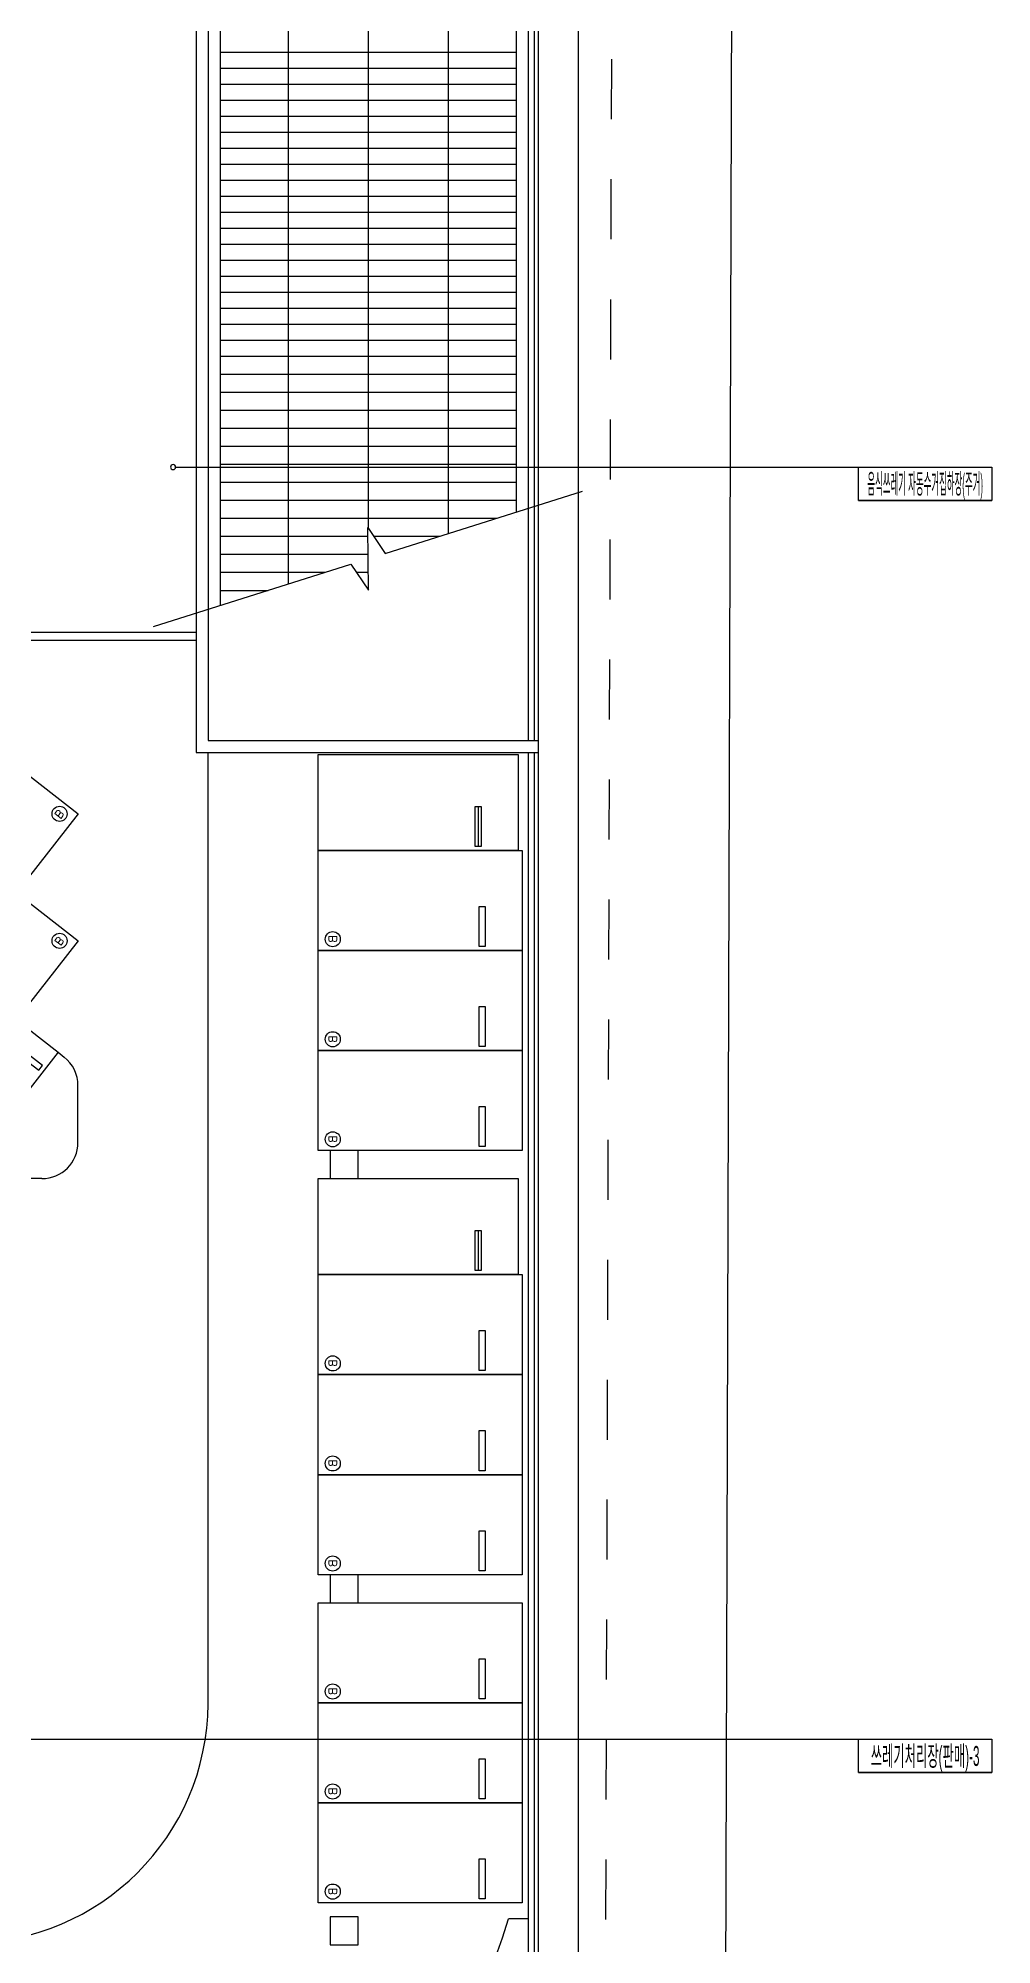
# Model space of a CAD drawing. Header units: millimetres. Extents: x -7614 to 421357, y 85218 to 341757.
# Drawn here: x 397524 to 421357, y 130027 to 177677 of the extents above; entities that cross this region are included whole.
import ezdxf
from ezdxf.enums import TextEntityAlignment as Align

# ---------------------------------------------------------------- set-up
doc = ezdxf.new("R2010")
doc.units = ezdxf.units.MM
doc.header["$LTSCALE"] = 600
doc.header["$MEASUREMENT"] = 0
doc.linetypes.add('HIDDEN', pattern=[2, 1, -1])
for name, color, linetype in [('e-plan', 9, 'CONTINUOUS'), ('e-room-box', 7, 'CONTINUOUS'), ('e-text', 6, 'CONTINUOUS')]:
    doc.layers.add(name, color=color, linetype=linetype)
doc.styles.add('kiahn', font='romans.shx', dxfattribs={"bigfont": 'cadhs.shx'})
doc.styles.add('돋움', font='Dotum.ttf')

msp = doc.modelspace()

# ---------------------------------------------------------------- linework, layer by layer
at = {"layer": 'e-plan', "linetype": 'HIDDEN', "ltscale": 2.5}
for p, q in [((411749, 142649), (412048, 238264)), ((411593, 91658), (411749, 142649))]:
    msp.add_line(p, q, dxfattribs=at)
at = {"layer": 'e-plan'}
for p, q in [((414749, 142639), (415048, 238255)), ((401470, 181912), (401470, 159827)), ((401770, 181897), (401770, 160127)), ((402070, 181881), (402070, 163497)), ((403770, 181792), (403770, 164032)), ((407770, 181582), (407770, 165293)), ((409770, 181727), (409770, 160127)), ((409920, 181577), (409920, 160127)), ((409470, 181492), (409470, 165829)), ((410020, 181477), (410020, 94727)), ((411020, 180477), (411020, 93727)), ((402070, 177327), (405770, 177327)), ((405770, 177327), (409470, 177327)), ((402070, 176927), (405770, 176927)), ((405770, 176927), (409470, 176927)), ((402070, 176527), (405770, 176527)), ((405770, 176527), (409470, 176527)), ((402070, 176127), (405770, 176127)), ((405770, 176127), (409470, 176127)), ((402070, 175727), (405770, 175727)), ((405770, 175727), (409470, 175727)), ((402070, 175327), (405770, 175327)), ((402070, 174927), (405770, 174927)), ((405770, 175327), (409470, 175327)), ((405770, 174927), (409470, 174927)), ((402070, 174527), (405770, 174527)), ((405770, 174527), (409470, 174527)), ((402070, 174127), (405770, 174127)), ((405770, 174127), (409470, 174127)), ((402070, 173727), (405770, 173727)), ((405770, 173727), (409470, 173727)), ((402070, 173327), (405770, 173327)), ((405770, 173327), (409470, 173327)), ((402070, 172927), (405770, 172927)), ((402070, 172527), (405770, 172527)), ((405770, 172927), (409470, 172927)), ((405770, 172527), (409470, 172527)), ((402070, 172127), (405770, 172127)), ((405770, 172127), (409470, 172127)), ((402070, 171727), (405770, 171727)), ((405770, 171727), (409470, 171727)), ((402070, 171327), (405770, 171327)), ((405770, 171327), (409470, 171327)), ((402070, 170927), (405770, 170927)), ((405770, 170927), (409470, 170927)), ((402070, 170527), (405770, 170527)), ((402070, 170127), (405770, 170127)), ((405770, 170527), (409470, 170527)), ((405770, 170127), (409470, 170127)), ((402070, 169727), (405770, 169727)), ((405770, 169727), (409470, 169727)), ((402070, 169277), (405770, 169277)), ((405770, 169277), (409470, 169277)), ((402070, 168827), (405770, 168827)), ((405770, 168827), (409470, 168827)), ((402070, 168377), (405770, 168377)), ((405770, 168377), (409470, 168377)), ((402070, 167927), (405770, 167927)), ((405770, 167927), (409470, 167927)), ((402070, 167477), (405770, 167477)), ((405770, 167477), (409470, 167477)), ((402070, 167027), (405770, 167027)), ((405770, 167027), (409470, 167027)), ((402070, 166577), (405770, 166577)), ((405770, 166577), (409470, 166577)), ((406200, 164798), (411131, 166352)), ((402070, 166127), (405770, 166127)), ((405770, 166127), (409470, 166127)), ((402070, 165677), (405770, 165677)), ((405781, 163880), (405760, 165446)), ((405760, 165446), (406200, 164798)), ((405770, 165677), (408988, 165677)), ((409470, 165677), (409470, 165677)), ((402070, 165227), (405763, 165227)), ((405908, 165227), (407560, 165227)), ((400410, 162973), (405341, 164527)), ((402070, 164777), (405769, 164777)), ((405341, 164527), (405781, 163880)), ((402070, 164327), (404704, 164327)), ((405478, 164327), (405775, 164327)), ((402070, 163877), (403276, 163877)), ((401470, 162627), (393670, 162627)), ((401470, 162827), (393870, 162827)), ((394502, 161428), (398521, 158288)), ((401770, 160127), (410020, 160127)), ((401470, 159827), (410020, 159827)), ((401770, 136052), (401770, 159827)), ((404520, 157377), (404520, 159777)), ((404520, 159777), (409520, 159777)), ((409520, 159777), (409520, 157377)), ((409770, 159827), (409770, 103027)), ((409770, 159827), (409770, 103027)), ((409920, 159827), (409920, 103027)), ((409920, 159827), (409920, 103027)), ((394502, 158255), (398521, 155115)), ((398521, 158288), (396982, 156318)), ((408445, 157477), (408445, 158477)), ((408445, 158477), (408595, 158477)), ((408520, 158477), (408520, 157477)), ((408595, 158477), (408595, 157477)), ((404520, 154877), (404520, 157377)), ((404520, 157377), (409620, 157377)), ((409520, 157377), (404520, 157377)), ((408595, 157477), (408445, 157477)), ((409620, 157377), (409620, 154877)), ((408545, 154977), (408545, 155977)), ((408545, 155977), (408695, 155977)), ((408695, 155977), (408695, 154977)), ((398521, 155115), (396982, 153145)), ((404520, 152377), (404520, 154877)), ((404520, 154877), (409620, 154877)), ((409620, 154877), (404520, 154877)), ((408695, 154977), (408545, 154977)), ((409620, 154877), (409620, 152377)), ((396445, 153564), (398021, 152332)), ((408545, 152477), (408545, 153477)), ((408545, 153477), (408695, 153477)), ((408695, 153477), (408695, 152477)), ((396754, 152497), (397542, 151882)), ((397634, 152000), (396846, 152616)), ((398021, 152332), (395805, 149495)), ((398021, 152332), (398174, 152212)), ((404520, 149877), (404520, 152377)), ((404520, 152377), (409620, 152377)), ((409620, 152377), (404520, 152377)), ((408695, 152477), (408545, 152477)), ((409620, 152377), (409620, 149877)), ((397542, 151882), (397634, 152000)), ((398520, 150077), (398520, 151503)), ((408545, 149977), (408545, 150977)), ((408545, 150977), (408695, 150977)), ((408695, 150977), (408695, 149977)), ((409620, 149877), (404520, 149877)), ((405520, 149877), (404820, 149877)), ((404820, 149877), (404820, 149177)), ((405520, 149177), (405520, 149877)), ((408695, 149977), (408545, 149977)), ((397620, 149177), (394972, 149177)), ((404520, 146777), (404520, 149177)), ((404520, 149177), (409520, 149177)), ((404820, 149177), (405520, 149177)), ((409520, 149177), (409520, 146777)), ((408445, 146877), (408445, 147877)), ((408445, 147877), (408595, 147877)), ((408520, 147877), (408520, 146877)), ((408595, 147877), (408595, 146877)), ((404520, 144277), (404520, 146777)), ((404520, 146777), (409620, 146777)), ((409520, 146777), (404520, 146777)), ((408595, 146877), (408445, 146877)), ((409620, 146777), (409620, 144277)), ((408545, 144377), (408545, 145377)), ((408545, 145377), (408695, 145377)), ((408695, 145377), (408695, 144377)), ((409620, 144277), (404520, 144277)), ((404520, 141777), (404520, 144277)), ((404520, 144277), (409620, 144277)), ((408695, 144377), (408545, 144377)), ((409620, 144277), (409620, 141777)), ((408545, 141877), (408545, 142877)), ((408545, 142877), (408695, 142877)), ((408695, 142877), (408695, 141877)), ((414593, 91642), (414749, 142639)), ((404520, 139277), (404520, 141777)), ((404520, 141777), (409620, 141777)), ((409620, 141777), (404520, 141777)), ((408695, 141877), (408545, 141877)), ((409620, 141777), (409620, 139277)), ((408545, 139377), (408545, 140377)), ((408545, 140377), (408695, 140377)), ((408695, 140377), (408695, 139377)), ((409620, 139277), (404520, 139277)), ((405520, 139277), (404820, 139277)), ((404820, 139277), (404820, 138577)), ((405520, 138577), (405520, 139277)), ((408695, 139377), (408545, 139377)), ((409770, 138927), (409770, 130677)), ((404520, 136077), (404520, 138577)), ((404520, 138577), (409620, 138577)), ((404820, 138577), (405520, 138577)), ((409620, 138577), (409620, 136077)), ((408545, 136177), (408545, 137177)), ((408545, 137177), (408695, 137177)), ((408695, 137177), (408695, 136177)), ((404520, 133577), (404520, 136077)), ((404520, 136077), (409620, 136077)), ((409620, 136077), (404520, 136077)), ((408695, 136177), (408545, 136177)), ((409620, 136077), (409620, 133577)), ((408545, 133677), (408545, 134677)), ((408545, 134677), (408695, 134677)), ((408695, 134677), (408695, 133677)), ((409620, 133577), (404520, 133577)), ((404520, 131077), (404520, 133577)), ((404520, 133577), (409620, 133577)), ((408695, 133677), (408545, 133677)), ((409620, 133577), (409620, 131077)), ((408545, 131177), (408545, 132177)), ((408545, 132177), (408695, 132177)), ((408695, 132177), (408695, 131177)), ((409620, 131077), (404520, 131077)), ((408695, 131177), (408545, 131177)), ((405520, 130727), (404820, 130727)), ((404820, 130727), (404820, 130027)), ((405520, 130027), (405520, 130727)), ((409770, 130677), (409279, 130677)), ((404820, 130027), (405520, 130027))]:
    msp.add_line(p, q, dxfattribs=at)
at = {"layer": 'e-plan', "linetype": 'Continuous'}
msp.add_line((405770, 181687), (405770, 165430), dxfattribs=at)
at = {"layer": 'e-plan'}
for centre in [(398060, 158291), (404886, 155158), (398060, 155118), (404886, 152658), (404886, 150158), (404886, 144558), (404886, 142058), (404886, 139558), (404886, 136358), (404886, 133858), (404886, 131358)]:
    msp.add_circle(centre, 189, dxfattribs=at)
for centre, radius, start, end in [((397620, 151503), 900, 0, 52), ((397620, 150077), 900, 270, 0), ((395770, 136077), 6000, 270.0005, 359.7603), ((397770, 134077), 12000, 270, 343.5408)]:
    msp.add_arc(centre, radius, start, end, dxfattribs=at)
at = {"layer": 'e-room-box'}
for p, q in [((400957, 166958), (418023, 166958)), ((418023, 166958), (421357, 166958)), ((418023, 166125), (418023, 166958)), ((421357, 166958), (421357, 166125)), ((418023, 166125), (421357, 166125)), ((421357, 166125), (418023, 166125)), ((387101, 135164), (418023, 135164)), ((418023, 135164), (421357, 135164)), ((418023, 134331), (418023, 135164)), ((421357, 135164), (421357, 134331)), ((418023, 134331), (421357, 134331)), ((421357, 134331), (418023, 134331))]:
    msp.add_line(p, q, dxfattribs=at)
for start, end in [(0, 180), (180, 0)]:
    msp.add_arc((400895, 166958), 62.5, start, end, dxfattribs=at)

# ---------------------------------------------------------------- texts
at = {"layer": 'e-plan', "style": 'kiahn', "text_generation_flag": 4}
for rotation, p in [(52, (397919, 158275)), (52, (397919, 155103)), (270, (404987, 155257)), (270, (404987, 152757)), (270, (404987, 150257)), (270, (404987, 144657)), (270, (404987, 142157)), (270, (404987, 139657)), (270, (404987, 136457)), (270, (404987, 133957)), (270, (404987, 131457))]:
    msp.add_text('B', height=200, rotation=rotation, dxfattribs=at).set_placement(p)
at = {"layer": 'e-text', "style": '돋움'}
for s, width, p in [('음식쓰레기 자동수거집하장(주거)', 0.3, (419690, 166542)), ('쓰레기처리장(판매)-3', 0.45, (419690, 134748))]:
    msp.add_text(s, height=500, dxfattribs=dict(at, width=width)).set_placement(p, align=Align.MIDDLE_CENTER)

doc.saveas('drawing.dxf')
